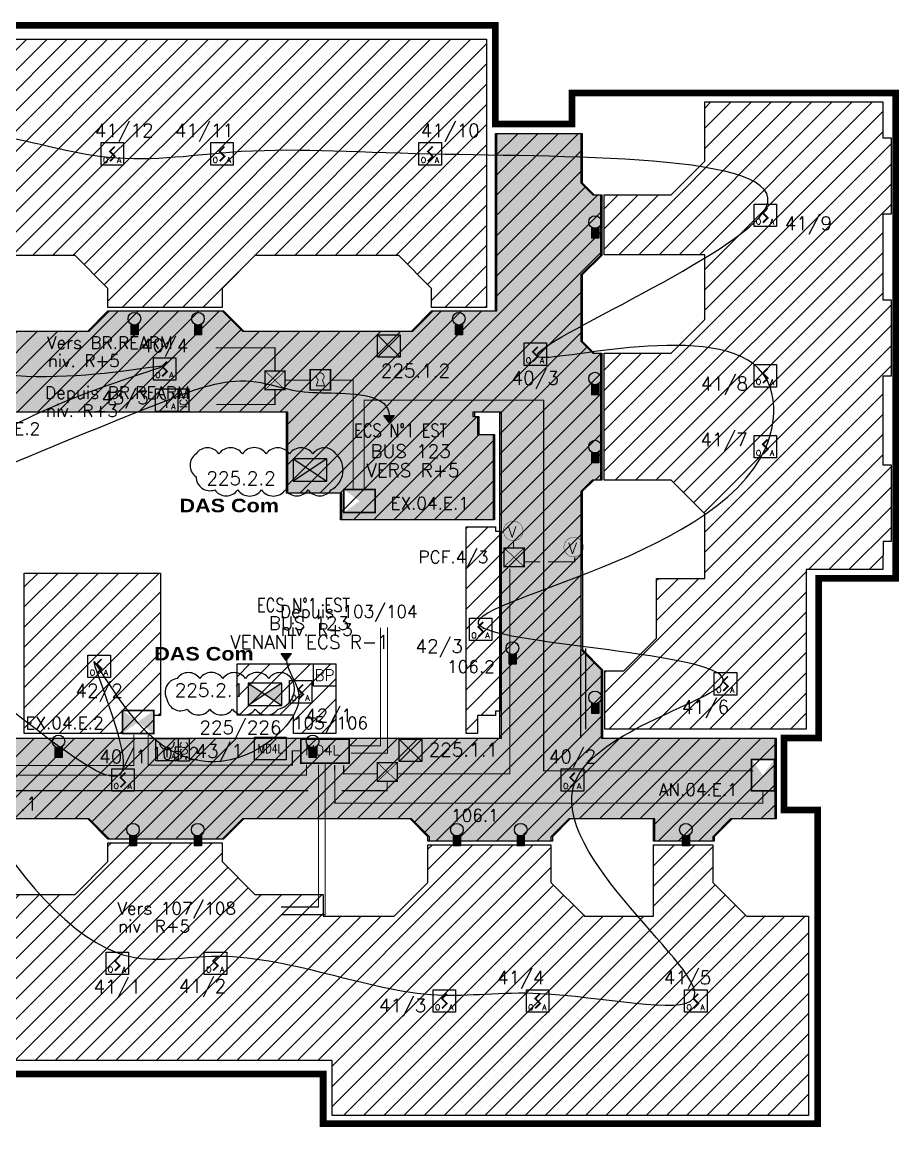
# Model space of a CAD drawing. Header units: millimetres. Extents: x 151.8 to 229.6, y -5.1 to 75.2.
# Drawn here: x 206.48 to 225.99, y 2.18 to 26.75 of the extents above; entities that cross this region are included whole.
import ezdxf
from ezdxf.enums import TextEntityAlignment as Align

# ---------------------------------------------------------------- set-up
doc = ezdxf.new("R2010")
doc.units = ezdxf.units.MM
for name, pattern in [('CACHE2', [4.7625, 3.175, -1.5875]), ('CONTINU', [0]), ('SLD', [0])]:
    doc.linetypes.add(name, pattern=pattern)
for name, color, linetype in [('ATEIS MISE EN SECURITE', 7, 'Continuous'), ('ATEIS ZONES MES', 7, 'Continuous'), ('JCC-ADRESSAGE', 6, 'Continuous'), ('JCC-ALARME GENERALE SELECTIVE', 3, 'Continuous'), ('JCC-BOUTON POUSSOIR REARMEMENT CCF', 3, 'Continuous'), ('JCC-CCF', 6, 'Continuous'), ('JCC-COMMUN', 2, 'Continuous'), ('JCC-DECLENCHEUR MANUEL AVEC ISOLATEUR', 5, 'Continuous'), ('JCC-ELEMENT DEPORTE_4 L DAS', 1, 'Continuous'), ('JCC-FILERIE SDI', 6, 'Continuous'), ('JCC-INDICATEUR ACTION', 1, 'Continuous'), ('JCC-LOCAUX', 4, 'Continuous'), ('JCC-OPTIQUE_A', 1, 'Continuous'), ('JCC-UAE-SDI', 7, 'Continuous'), ('JCC-VENTOUSE_PCF', 1, 'Continuous'), ('JCC-ZONING ZDA-ZDM', 5, 'Continuous'), ('PORTES', 8, 'Continuous')]:
    doc.layers.add(name, color=color, linetype=linetype)
doc.layers.add('JCC-MD4L', color=1, linetype='Continuous', lineweight=0)
doc.styles.add('ARIAL', font='')
doc.styles.add('HELVL', font='ROMAND.SHX')
doc.styles.add('LOCAUX', font='romans.shx', dxfattribs={"width": 0.75})
doc.styles.add('ROMANC', font='romanc')
doc.styles.get("Standard").update_dxf_attribs({"font": 'romans.shx'})
doc.styles.add('TEXTE', font='romans.shx')
doc.styles.get('ARIAL').set_extended_font_data('Arial Black')
pattern_1 = [(45, (160.01113, -1e-06), (-0.2245064, 0.2245064), [])]
pattern_2 = [(45, (160.01147, 0), (-0.2245064, 0.2245064), [])]

# ---------------------------------------------------------------- blocks, each defined once
blk = doc.blocks.new('optique_a')
at = {"layer": 'JCC-OPTIQUE_A', "color": 0}
blk.add_lwpolyline([(-2.5, 2.5), (2.5, 2.5), (2.5, -2.5), (-2.5, -2.5)], close=True, dxfattribs=at)
at = {"layer": 'JCC-OPTIQUE_A', "color": 0, "const_width": 0.385}
blk.add_lwpolyline([(0.54, 1.63), (-0.54, 0.54), (0.54, -0.54), (-0.54, -1.63)], dxfattribs=at)
at = {"layer": 'JCC-ADRESSAGE', "style": 'TEXTE'}
blk.add_attdef('ADRESSE', text='', height=3, dxfattribs=at).set_placement((0, 5), align=Align.MIDDLE)
at = {"layer": 'JCC-LOCAUX', "style": 'LOCAUX', "width": 0.85, "flags": 8}
for p in [(0, 13.75), (0, 11.25), (0, 8.75)]:
    blk.add_attdef('PIECE', text='', height=1.75, dxfattribs=at).set_placement(p, align=Align.MIDDLE)
at = {"layer": 'JCC-OPTIQUE_A', "color": 0}
for s, p in [('O', (-1.5, -2)), ('A', (1.5, -2))]:
    blk.add_text(s, height=1.25, dxfattribs=at).set_placement(p, align=Align.CENTER)
blk = doc.blocks.new('alarme générale selective')
at = {"layer": 'JCC-ALARME GENERALE SELECTIVE', "color": 0}
for p, q in [((2.5, -2.5), (-2.5, 2.5)), ((-2.5, -2.5), (2.5, 2.5))]:
    blk.add_line(p, q, dxfattribs=at)
blk.add_lwpolyline([(-2.5, 2.5), (2.5, 2.5), (2.5, -2.5), (-2.5, -2.5)], close=True, dxfattribs=at)
at = {"layer": 'JCC-ADRESSAGE', "style": 'TEXTE'}
blk.add_attdef('ADRESSE', text='', height=3, dxfattribs=at).set_placement((0, 5), align=Align.MIDDLE)
at = {"layer": 'JCC-LOCAUX', "style": 'LOCAUX', "width": 0.85, "flags": 8}
for p in [(0, 13.75), (0, 11.25), (0, 8.75)]:
    blk.add_attdef('PIECE', text='', height=1.75, dxfattribs=at).set_placement(p, align=Align.MIDDLE)
blk = doc.blocks.new('déclencheur manuel avec isolateur')
at = {"layer": 'JCC-DECLENCHEUR MANUEL AVEC ISOLATEUR', "color": 0}
for p, q in [((2.5, 2.5), (5.02, 2.5)), ((5.02, -2.5), (5.02, 2.5)), ((0, 0), (0, -1.66)), ((2.5, -2.5), (5.02, -2.5))]:
    blk.add_line(p, q, dxfattribs=at)
blk.add_lwpolyline([(-2.5, 2.5), (2.5, 2.5), (2.5, -2.5), (-2.5, -2.5)], close=True, dxfattribs=at)
blk.add_arc((0, 1.66), 1.66, 180, 0, dxfattribs=at)
at = {"layer": 'JCC-ADRESSAGE', "style": 'TEXTE'}
blk.add_attdef('ADRESSE', text='', height=3, dxfattribs=at).set_placement((0, 5), align=Align.MIDDLE)
at = {"layer": 'JCC-DECLENCHEUR MANUEL AVEC ISOLATEUR', "color": 0}
blk.add_text('ICC', height=1.668, rotation=90, dxfattribs=at).set_placement((3.76, 0), align=Align.MIDDLE_CENTER)
blk.add_text('A', height=1.25, dxfattribs=at).set_placement((1.5, -2), align=Align.CENTER)
at = {"layer": 'JCC-LOCAUX', "style": 'LOCAUX', "width": 0.85, "flags": 8}
for p in [(0, 13.75), (0, 11.25), (0, 8.75)]:
    blk.add_attdef('PIECE', text='', height=1.75, dxfattribs=at).set_placement(p, align=Align.MIDDLE)
blk = doc.blocks.new('clapet coupe feu_Réarm élect')
at = {"layer": 'JCC-CCF'}
h = blk.add_hatch(color=0, dxfattribs=at)
h.paths.add_polyline_path([(-3.76, 2.5), (-3.76, -2.5), (0, 0)])
h.paths.add_polyline_path([(3.76, 2.5), (0, 0), (3.76, -2.5)])
at = {"layer": 'JCC-CCF', "color": 0}
for p, q in [((3.76, 2.5), (-3.76, -2.5)), ((-3.76, 2.5), (3.76, -2.5))]:
    blk.add_line(p, q, dxfattribs=at)
blk.add_lwpolyline([(3.76, 2.5), (-3.76, 2.5), (-3.76, -2.5), (3.76, -2.5)], close=True, dxfattribs=at)
at = {"layer": 'JCC-ADRESSAGE', "style": 'TEXTE'}
blk.add_attdef('ADRESSE', text='', height=3, dxfattribs=at).set_placement((0, 5), align=Align.MIDDLE)
at = {"layer": 'JCC-LOCAUX', "style": 'LOCAUX', "width": 0.85, "flags": 8}
for p in [(0, 13.75), (0, 11.25), (0, 8.75)]:
    blk.add_attdef('PIECE', text='', height=1.75, dxfattribs=at).set_placement(p, align=Align.MIDDLE)
blk = doc.blocks.new('ventouse PCF')
at = {"layer": 'JCC-VENTOUSE_PCF'}
blk.add_hatch(color=0, dxfattribs=at).paths.add_polyline_path([(0, -2.5), (2.5, 2.5), (-2.5, 2.5)])
at = {"layer": 'JCC-VENTOUSE_PCF', "color": 0}
for p, q in [((0, -2.5), (-2.5, 2.5)), ((2.5, 2.5), (0, -2.5))]:
    blk.add_line(p, q, dxfattribs=at)
blk.add_lwpolyline([(-2.5, 2.5), (2.5, 2.5), (2.5, -2.5), (-2.5, -2.5)], close=True, dxfattribs=at)
at = {"layer": 'JCC-ADRESSAGE', "style": 'TEXTE'}
blk.add_attdef('ADRESSE', text='', height=3, dxfattribs=at).set_placement((0, 5), align=Align.MIDDLE)
at = {"layer": 'JCC-LOCAUX', "style": 'LOCAUX', "width": 0.85, "flags": 8}
for p in [(0, 13.75), (0, 11.25), (0, 8.75)]:
    blk.add_attdef('PIECE', text='', height=1.75, dxfattribs=at).set_placement(p, align=Align.MIDDLE)
blk = doc.blocks.new('indicateur action')
at = {"layer": 'JCC-INDICATEUR ACTION'}
blk.add_hatch(color=0, dxfattribs=at).paths.add_polyline_path([(0.8, -0.05, -0.315344), (-0.8, -0.05), (-0.8, -2.5), (0.8, -2.5)])
at = {"layer": 'JCC-INDICATEUR ACTION', "color": 0}
for p, q in [((-0.8, -0.05), (-0.8, -2.5)), ((0.8, -0.05), (0.8, -2.5)), ((0.8, -2.5), (-0.8, -2.5))]:
    blk.add_line(p, q, dxfattribs=at)
blk.add_circle((0, 1.1), 1.4, dxfattribs=at)
at = {"layer": 'JCC-ADRESSAGE', "style": 'TEXTE'}
blk.add_attdef('ADRESSE', text='', height=3, dxfattribs=at).set_placement((0, 5), align=Align.MIDDLE)
at = {"layer": 'JCC-LOCAUX', "lineweight": 0, "style": 'LOCAUX', "width": 0.75, "flags": 8}
for p in [(0, 13.75), (0, 11.25), (0, 8.75)]:
    blk.add_attdef('PIECE', text='', height=1.75, dxfattribs=at).set_placement(p, align=Align.MIDDLE)
blk = doc.blocks.new('MD4L')
at = {"layer": 'JCC-ELEMENT DEPORTE_4 L DAS', "color": 0}
blk.add_lwpolyline([(-3.5, 2.5), (3.5, 2.5), (3.5, -2.5), (-3.5, -2.5)], close=True, dxfattribs=at)
at = {"layer": 'JCC-ADRESSAGE', "style": 'TEXTE'}
blk.add_attdef('ADRESSE', text='', height=3, dxfattribs=at).set_placement((0, 5), align=Align.MIDDLE)
at = {"layer": 'JCC-ELEMENT DEPORTE_4 L DAS', "color": 0, "width": 0.8}
blk.add_text('MD4L', height=2, dxfattribs=at).set_placement((0, 0), align=Align.MIDDLE_CENTER)
blk = doc.blocks.new('commun')
at = {"layer": 'JCC-COMMUN', "color": 0}
blk.add_lwpolyline([(-2.5, 2.5), (2.5, 2.5), (2.5, -2.5), (-2.5, -2.5)], close=True, dxfattribs=at)
at = {"layer": 'JCC-ADRESSAGE', "style": 'TEXTE'}
blk.add_attdef('ADRESSE', text='', height=3, dxfattribs=at).set_placement((0, 5), align=Align.MIDDLE)
at = {"layer": 'JCC-COMMUN', "color": 0, "style": 'TEXTE'}
blk.add_attdef('GENRE', text='', height=2.5, dxfattribs=at).set_placement((0, 0), align=Align.MIDDLE)
at = {"layer": 'JCC-LOCAUX', "style": 'LOCAUX', "width": 0.85, "flags": 8}
for p in [(0, 13.75), (0, 11.25), (0, 8.75)]:
    blk.add_attdef('PIECE', text='', height=1.75, dxfattribs=at).set_placement(p, align=Align.MIDDLE)
blk = doc.blocks.new("VOLETS D'AMENEE D'AIR DESENFUMAGE")
at = {"color": 3, "linetype": 'SLD', "const_width": 0.373}
blk.add_lwpolyline([(0, 5.12), (0, 0), (6.97, 0), (6.97, 5.12)], close=True, dxfattribs=at)
at = {"color": 3, "linetype": 'SLD'}
blk.add_solid([(0, 5.12), (0, 0), (6.97, 0), (6.97, 5.12)], dxfattribs=at)
blk = doc.blocks.new("VOLETS D'EXTRACTION DE DESENFUMAGE")
at = {"color": 1, "linetype": 'SLD', "const_width": 0.373}
blk.add_lwpolyline([(0, 5.12), (0, 0), (6.97, 0), (6.97, 5.12)], close=True, dxfattribs=at)
at = {"color": 1, "linetype": 'SLD'}
blk.add_solid([(0, 5.12), (0, 0), (6.97, 0), (6.97, 5.12)], dxfattribs=at)
blk = doc.blocks.new('BOITE DE RACCORDEMENT PCF')
at = {"color": 3, "linetype": 'Continuous', "const_width": 0.02}
blk.add_lwpolyline([(0, 0.275), (0, 0), (0.292, 0), (0.292, 0.275)], close=True, dxfattribs=at)
at = {"color": 3, "linetype": 'Continuous', "const_width": 0.01}
for points in [[(0.292, 0), (0, 0.275)], [(0.292, 0.275), (0, 0)]]:
    blk.add_lwpolyline(points, dxfattribs=at)
blk = doc.blocks.new('VENTOUSE ELECTROMANETIQUE A RUPTURE')
at = {"color": 4, "linetype": 'Continuous', "const_width": 0.00535}
blk.add_lwpolyline([(-0.142, 0, 1), (0.142, 0, 1)], format="xyb", close=True, dxfattribs=at)
at = {"color": 1, "linetype": 'SLD', "style": 'ROMANC'}
blk.add_text('V', height=0.16, dxfattribs=at).set_placement((-0.077, -0.096))
blk = doc.blocks.new('A$C20DD5AA8')
at = {"color": 4, "linetype": 'Continuous', "const_width": 0.364}
blk.add_lwpolyline([(0.18, 5.52), (0.18, 0.18), (10.88, 0.18), (10.88, 5.52)], close=True, dxfattribs=at)
at = {"linetype": 'Continuous', "style": 'ROMANC'}
blk.add_text('MD4L', height=2.183, dxfattribs=at).set_placement((1.13, 2))
blk = doc.blocks.new('BOITIER RÉARMEMENT MOTEUR DE DESENFUMAGE')
at = {"linetype": 'Continuous', "const_width": 0.31}
blk.add_lwpolyline([(0, 4.52), (0, 0), (4.52, 0), (4.52, 4.52)], close=True, dxfattribs=at)
at = {"color": 1, "linetype": 'Continuous', "const_width": 0.2}
blk.add_lwpolyline([(2.71, 2.26, 3.408312), (1.81, 2.26), (1.38, 0.92), (3.2, 0.92), (2.71, 2.26)], format="xyb", dxfattribs=at)

msp = doc.modelspace()

# ---------------------------------------------------------------- hatches: boundary and pattern name
at = {"layer": 'ATEIS ZONES MES'}
h = msp.add_hatch(dxfattribs=at)
h.set_pattern_fill('DOTS', color=3, scale=0.1, style=0)
h.set_pattern_definition([(0, (106.55161, 0), (0.079375, 0.15875), [0, -0.15875])])
edge = h.paths.add_edge_path()
edge.add_line((204.487, 10.785), (204.487, 10.825))
edge.add_line((204.487, 10.825), (217.143, 10.825))
edge.add_line((217.143, 10.825), (217.143, 18.075))
edge.add_line((217.143, 18.075), (216.543, 18.075))
edge.add_line((216.543, 18.075), (216.543, 17.975))
edge.add_line((216.543, 17.975), (216.643, 17.975))
edge.add_line((216.643, 17.975), (216.643, 17.575))
edge.add_line((216.643, 17.575), (216.993, 17.575))
edge.add_line((216.993, 17.575), (216.993, 15.675))
edge.add_line((216.993, 15.675), (213.594, 15.675))
edge.add_line((213.594, 15.675), (213.594, 16.275))
edge.add_line((213.594, 16.275), (212.394, 16.275))
edge.add_line((212.394, 16.275), (212.394, 18.075))
edge.add_line((212.394, 18.075), (210.237, 18.075))
edge.add_line((210.237, 18.075), (207.892, 18.075))
edge.add_line((207.892, 18.075), (203.643, 18.075))
edge.add_line((203.643, 18.075), (202.193, 18.075))
edge.add_line((202.193, 18.075), (202.193, 20.325))
edge.add_line((202.193, 20.325), (203.763, 20.325))
edge.add_line((203.763, 20.325), (204.213, 19.875))
edge.add_line((204.213, 19.875), (207.974, 19.875))
edge.add_line((207.974, 19.875), (208.424, 20.325))
edge.add_line((208.424, 20.325), (210.964, 20.325))
edge.add_line((210.964, 20.325), (211.414, 19.875))
edge.add_line((211.414, 19.875), (215.174, 19.875))
edge.add_line((215.174, 19.875), (215.624, 20.325))
edge.add_line((215.624, 20.325), (217.043, 20.325))
edge.add_line((217.043, 20.325), (217.043, 24.275))
edge.add_line((217.043, 24.275), (218.943, 24.275))
edge.add_line((218.943, 24.275), (218.943, 23.174))
edge.add_line((218.943, 23.174), (219.209, 22.908))
edge.add_line((219.209, 22.908), (219.38, 22.908))
edge.add_line((219.38, 22.908), (219.38, 21.575))
edge.add_line((219.38, 21.575), (219.393, 21.575))
edge.add_line((219.393, 21.575), (218.943, 21.125))
edge.add_line((218.943, 21.125), (218.943, 19.653))
edge.add_line((218.943, 19.653), (219.209, 19.388))
edge.add_line((219.209, 19.388), (219.38, 19.388))
edge.add_line((219.38, 19.388), (219.38, 16.561))
edge.add_line((219.38, 16.561), (219.196, 16.561))
edge.add_line((219.196, 16.561), (218.943, 16.309))
edge.add_line((218.943, 16.309), (218.944, 12.793))
edge.add_line((218.944, 12.793), (219.394, 12.343))
edge.add_line((219.394, 12.343), (219.394, 10.825))
edge.add_line((219.394, 10.825), (223.259, 10.825))
edge.add_line((223.259, 10.825), (223.259, 9.025))
edge.add_line((223.259, 9.025), (222.273, 9.025))
edge.add_line((222.273, 9.025), (221.878, 8.629))
edge.add_line((221.878, 8.629), (221.878, 8.531))
edge.add_line((221.878, 8.531), (220.56, 8.531))
edge.add_line((220.56, 8.531), (220.56, 9.025))
edge.add_line((220.56, 9.025), (218.673, 9.025))
edge.add_line((218.673, 9.025), (218.278, 8.629))
edge.add_line((218.278, 8.629), (218.278, 8.54))
edge.add_line((218.278, 8.54), (218.278, 8.531))
edge.add_line((218.278, 8.531), (215.542, 8.531))
edge.add_line((215.542, 8.531), (215.542, 8.629))
edge.add_line((215.542, 8.629), (215.146, 9.025))
edge.add_line((215.146, 9.025), (211.413, 9.025))
edge.add_line((211.413, 9.025), (210.963, 8.575))
edge.add_line((210.963, 8.575), (208.424, 8.575))
edge.add_line((208.424, 8.575), (207.975, 9.025))
edge.add_line((207.975, 9.025), (204.487, 9.025))
edge.add_line((204.487, 9.025), (204.487, 10.785))
at = {"layer": 'JCC-FILERIE SDI'}
for points in [[(214.645, 17.843), (214.763, 17.999), (214.527, 17.999)], [(212.359, 12.549), (212.477, 12.706), (212.241, 12.706)]]:
    msp.add_hatch(color=6, dxfattribs=at).paths.add_polyline_path(points)
at = {"layer": 'JCC-ZONING ZDA-ZDM'}
h = msp.add_hatch(dxfattribs=at)
h.set_pattern_fill('ANSI31', color=106, scale=0.1, style=0)
h.set_pattern_definition(pattern_1)
h.paths.add_polyline_path([(202.511, 20.405), (202.511, 26.37), (216.811, 26.37), (216.811, 20.405), (215.591, 20.405), (215.591, 20.825), (214.861, 21.555), (211.661, 21.555), (210.931, 20.825), (210.931, 20.405), (209.711, 20.405), (208.391, 20.405), (208.391, 20.825), (207.661, 21.555), (204.461, 21.555), (203.731, 20.825), (203.731, 20.405)])
h = msp.add_hatch(dxfattribs=at)
h.set_pattern_fill('ANSI31', color=106, scale=0.1, style=0)
h.set_pattern_definition(pattern_1)
edge = h.paths.add_edge_path()
edge.add_line((221.666, 24.975), (225.631, 24.975))
edge.add_line((225.631, 24.975), (225.631, 24.175))
edge.add_line((225.631, 24.175), (225.811, 24.175))
edge.add_line((225.811, 24.175), (225.811, 22.475))
edge.add_line((225.811, 22.475), (225.631, 22.475))
edge.add_line((225.631, 22.475), (225.631, 20.574))
edge.add_line((225.631, 20.574), (225.811, 20.574))
edge.add_line((225.811, 20.574), (225.811, 18.875))
edge.add_line((225.811, 18.875), (225.631, 18.875))
edge.add_line((225.631, 18.875), (225.631, 16.9))
edge.add_line((225.631, 16.9), (225.811, 16.9))
edge.add_line((225.811, 16.9), (225.811, 15.2))
edge.add_line((225.811, 15.2), (225.634, 15.197))
edge.add_line((225.634, 15.197), (225.631, 14.575))
edge.add_line((225.631, 14.575), (223.923, 14.575))
edge.add_line((223.923, 14.575), (223.923, 11.025))
edge.add_line((223.923, 11.025), (219.441, 11.025))
edge.add_line((219.441, 11.025), (219.441, 12.319))
edge.add_line((219.441, 12.319), (219.867, 12.319))
edge.add_line((219.867, 12.319), (220.597, 13.049))
edge.add_line((220.597, 13.049), (220.597, 14.37))
edge.add_line((220.597, 14.37), (220.597, 14.375))
edge.add_line((220.597, 14.375), (221.666, 14.375))
edge.add_line((221.666, 14.375), (221.666, 15.813))
edge.add_line((221.666, 15.813), (220.918, 16.561))
edge.add_line((220.918, 16.561), (219.427, 16.561))
edge.add_line((219.427, 16.561), (219.427, 19.388))
edge.add_line((219.427, 19.388), (220.918, 19.388))
edge.add_line((220.918, 19.388), (221.666, 20.137))
edge.add_line((221.666, 20.137), (221.666, 21.475))
edge.add_line((221.666, 21.475), (221.666, 21.575))
edge.add_line((221.666, 21.575), (219.427, 21.575))
edge.add_line((219.427, 21.575), (219.427, 22.908))
edge.add_line((219.427, 22.908), (220.918, 22.908))
edge.add_line((220.918, 22.908), (221.666, 23.657))
edge.add_line((221.666, 23.657), (221.666, 24.975))
h = msp.add_hatch(dxfattribs=at)
h.set_pattern_fill('ANSI31', color=42, scale=0.1, style=0)
h.set_pattern_definition(pattern_1)
edge = h.paths.add_edge_path()
edge.add_line((204.455, 10.785), (204.455, 10.825))
edge.add_line((204.455, 10.825), (217.111, 10.825))
edge.add_line((217.111, 10.825), (217.111, 18.075))
edge.add_line((217.111, 18.075), (216.511, 18.075))
edge.add_line((216.511, 18.075), (216.511, 17.975))
edge.add_line((216.511, 17.975), (216.611, 17.975))
edge.add_line((216.611, 17.975), (216.611, 17.575))
edge.add_line((216.611, 17.575), (216.961, 17.575))
edge.add_line((216.961, 17.575), (216.961, 15.675))
edge.add_line((216.961, 15.675), (213.561, 15.675))
edge.add_line((213.561, 15.675), (213.561, 16.275))
edge.add_line((213.561, 16.275), (212.361, 16.275))
edge.add_line((212.361, 16.275), (212.361, 18.075))
edge.add_line((212.361, 18.075), (210.204, 18.075))
edge.add_line((210.204, 18.075), (207.859, 18.075))
edge.add_line((207.859, 18.075), (203.611, 18.075))
edge.add_line((203.611, 18.075), (202.161, 18.075))
edge.add_line((202.161, 18.075), (202.161, 20.325))
edge.add_line((202.161, 20.325), (203.731, 20.325))
edge.add_line((203.731, 20.325), (204.181, 19.875))
edge.add_line((204.181, 19.875), (207.941, 19.875))
edge.add_line((207.941, 19.875), (208.391, 20.325))
edge.add_line((208.391, 20.325), (210.931, 20.325))
edge.add_line((210.931, 20.325), (211.381, 19.875))
edge.add_line((211.381, 19.875), (215.141, 19.875))
edge.add_line((215.141, 19.875), (215.591, 20.325))
edge.add_line((215.591, 20.325), (217.011, 20.325))
edge.add_line((217.011, 20.325), (217.011, 24.275))
edge.add_line((217.011, 24.275), (218.911, 24.275))
edge.add_line((218.911, 24.275), (218.911, 23.174))
edge.add_line((218.911, 23.174), (219.177, 22.908))
edge.add_line((219.177, 22.908), (219.348, 22.908))
edge.add_line((219.348, 22.908), (219.348, 21.575))
edge.add_line((219.348, 21.575), (219.361, 21.575))
edge.add_line((219.361, 21.575), (218.911, 21.125))
edge.add_line((218.911, 21.125), (218.911, 19.653))
edge.add_line((218.911, 19.653), (219.177, 19.388))
edge.add_line((219.177, 19.388), (219.347, 19.388))
edge.add_line((219.347, 19.388), (219.348, 16.561))
edge.add_line((219.348, 16.561), (219.163, 16.561))
edge.add_line((219.163, 16.561), (218.911, 16.309))
edge.add_line((218.911, 16.309), (218.911, 12.793))
edge.add_line((218.911, 12.793), (219.361, 12.343))
edge.add_line((219.361, 12.343), (219.361, 10.825))
edge.add_line((219.361, 10.825), (223.227, 10.825))
edge.add_line((223.227, 10.825), (223.227, 9.025))
edge.add_line((223.227, 9.025), (222.241, 9.025))
edge.add_line((222.241, 9.025), (221.846, 8.629))
edge.add_line((221.846, 8.629), (221.846, 8.531))
edge.add_line((221.846, 8.531), (220.527, 8.531))
edge.add_line((220.527, 8.531), (220.527, 9.025))
edge.add_line((220.527, 9.025), (218.641, 9.025))
edge.add_line((218.641, 9.025), (218.246, 8.629))
edge.add_line((218.246, 8.629), (218.246, 8.54))
edge.add_line((218.246, 8.54), (218.245, 8.531))
edge.add_line((218.245, 8.531), (215.51, 8.531))
edge.add_line((215.51, 8.531), (215.509, 8.629))
edge.add_line((215.509, 8.629), (215.114, 9.025))
edge.add_line((215.114, 9.025), (211.381, 9.025))
edge.add_line((211.381, 9.025), (210.931, 8.575))
edge.add_line((210.931, 8.575), (208.391, 8.575))
edge.add_line((208.391, 8.575), (207.942, 9.025))
edge.add_line((207.942, 9.025), (204.455, 9.025))
edge.add_line((204.455, 9.025), (204.455, 10.785))
h = msp.add_hatch(dxfattribs=at)
h.set_pattern_fill('ANSI31', color=4, scale=0.1, style=0)
h.set_pattern_definition(pattern_2)
h.paths.add_polyline_path([(216.361, 15.525), (217.014, 15.525), (217.014, 15.427), (217.111, 15.427), (217.111, 11.423), (217.014, 11.423), (217.014, 11.325), (216.611, 11.325), (216.611, 10.925), (216.361, 10.925)])
h = msp.add_hatch(dxfattribs=at)
h.set_pattern_fill('ANSI31', color=4, scale=0.1, style=0)
h.set_pattern_definition(pattern_2)
h.paths.add_polyline_path([(206.531, 14.495), (209.559, 14.495), (209.559, 11.325), (209.411, 11.325), (209.411, 10.925), (206.531, 10.925)])
h = msp.add_hatch(dxfattribs=at)
h.set_pattern_fill('ANSI31', color=4, scale=0.1, style=0)
h.set_pattern_definition(pattern_2)
h.paths.add_polyline_path([(212.522, 10.925), (212.522, 11.335), (211.262, 11.335), (211.262, 12.475), (213.461, 12.475), (213.461, 10.925)])
h = msp.add_hatch(dxfattribs=at)
h.set_pattern_fill('ANSI31', color=106, scale=0.1, style=0)
h.set_pattern_definition(pattern_1)
h.paths.add_polyline_path([(223.978, 6.865), (223.978, 2.43), (213.397, 2.43), (213.378, 2.43), (213.378, 3.655), (202.511, 3.655), (202.511, 8.495), (203.731, 8.495), (203.731, 8.037), (203.813, 7.955), (204.461, 7.345), (207.661, 7.345), (208.391, 8.075), (208.391, 8.495), (210.931, 8.495), (210.931, 8.075), (211.661, 7.345), (213.178, 7.345), (213.178, 6.865), (213.378, 6.865), (214.76, 6.865), (215.509, 7.613), (215.509, 8.451), (218.245, 8.451), (218.246, 7.613), (218.974, 6.885), (218.995, 6.865), (220.428, 6.865), (220.528, 6.865), (220.527, 8.451), (221.846, 8.451), (221.846, 7.613), (222.594, 6.865)])

# ---------------------------------------------------------------- linework, layer by layer
at = {"layer": 'ATEIS MISE EN SECURITE', "color": 6, "linetype": 'CONTINU', "const_width": 0.025}
for points in [[(212.107, 18.991), (212.107, 19.506), (210.791, 19.506)], [(212.89, 18.787), (212.343, 18.787)], [(213.848, 16.372), (213.848, 18.787), (213.342, 18.787)], [(212.107, 18.571), (212.107, 18.243), (210.8, 18.243)], [(217.411, 15.196), (217.411, 15.063)], [(217.666, 14.745), (218.006, 14.745)], [(218.177, 14.745), (218.772, 14.745), (218.772, 14.846)], [(214.829, 10.028), (217.33, 10.028), (217.33, 14.594)], [(213.635, 10.218), (213.635, 10.028), (214.383, 10.028)], [(213.591, 9.653), (214.602, 9.653), (214.602, 9.859)], [(200.134, 5.447), (201.63, 5.447), (201.63, 9.653), (212.852, 9.653)]]:
    msp.add_lwpolyline(points, dxfattribs=at)
at = {"layer": 'ATEIS MISE EN SECURITE', "color": 3, "linetype": 'CONTINU', "const_width": 0.025}
for points in [[(222.749, 10.097), (218.083, 10.097), (218.083, 17.148), (218.083, 18.339), (214.092, 18.339), (214.092, 16.351)], [(212.664, 10.542), (212.492, 10.542), (212.492, 10.223), (209.284, 10.223), (209.284, 10.903)], [(212.809, 10.23), (212.809, 9.999), (201.155, 9.999), (201.155, 8.768), (200.012, 8.768)], [(213.435, 10.227), (213.441, 9.374), (222.957, 9.378), (222.957, 9.653)]]:
    msp.add_lwpolyline(points, dxfattribs=at)
at = {"layer": 'ATEIS MISE EN SECURITE', "color": 4, "linetype": 'CACHE2', "ltscale": 0.1, "const_width": 0.025}
for points in [[(213.788, 10.65), (214.456, 10.65), (214.456, 13.281)], [(213.076, 10.234), (213.076, 7.066), (212.239, 7.066)]]:
    msp.add_lwpolyline(points, dxfattribs=at)
at = {"layer": 'ATEIS MISE EN SECURITE', "color": 1, "linetype": 'CACHE2', "ltscale": 0.1, "const_width": 0.025}
for points in [[(213.796, 10.489), (214.61, 10.489), (214.61, 13.289)], [(213.225, 10.244), (213.225, 6.897), (212.263, 6.897)]]:
    msp.add_lwpolyline(points, dxfattribs=at)
at = {"layer": 'ATEIS MISE EN SECURITE', "color": 3, "const_width": 0.025}
msp.add_lwpolyline([(201.507, 10.213), (208.966, 10.213), (208.966, 10.898)], dxfattribs=at)
at = {"layer": 'ATEIS ZONES MES', "color": 3}
for points in [[(204.213, 19.875), (207.974, 19.875), (208.424, 20.325), (210.964, 20.325), (211.414, 19.875), (215.174, 19.875), (215.624, 20.325), (217.043, 20.325), (217.043, 24.275), (218.943, 24.275), (218.943, 23.174), (219.209, 22.908), (219.38, 22.908), (219.38, 21.575), (219.393, 21.575), (218.943, 21.125), (218.943, 19.653), (219.209, 19.388), (219.38, 19.388), (219.38, 16.561), (219.196, 16.561), (218.943, 16.309), (218.944, 12.793), (219.394, 12.343), (219.394, 10.825), (223.259, 10.825), (223.259, 9.025), (222.273, 9.025), (221.878, 8.629), (221.878, 8.531), (220.56, 8.531), (220.56, 9.025), (218.673, 9.025), (218.278, 8.629), (218.278, 8.54), (218.278, 8.531), (215.542, 8.531), (215.542, 8.629), (215.146, 9.025), (211.413, 9.025), (210.963, 8.575), (208.424, 8.575), (207.975, 9.025), (204.487, 9.025)], [(204.487, 10.825), (217.143, 10.825), (217.143, 18.075), (216.543, 18.075), (216.543, 17.975), (216.643, 17.975), (216.643, 17.575), (216.993, 17.575), (216.993, 15.675), (213.594, 15.675), (213.594, 16.275), (212.394, 16.275), (212.394, 18.075), (210.237, 18.075), (207.892, 18.075), (203.643, 18.075)]]:
    msp.add_lwpolyline(points, dxfattribs=at)
at = {"layer": 'JCC-CCF'}
for points in [[(213.461, 17.146, 0.520567), (212.951, 17.146, 0.520567), (212.431, 17.146, 0.520567), (211.911, 17.146, 0.520567), (211.381, 17.146, 0.520567), (210.861, 17.146, 0.520567), (210.351, 17.146, 0.520567), (210.351, 16.636, 0.520567), (210.767, 16.345, 0.520567), (211.277, 16.345, 0.520567), (211.807, 16.345, 0.520567), (212.338, 16.345, 0.520567), (212.847, 16.345, 0.520567), (213.357, 16.345, 0.520567)], [(212.473, 12.149, 0.520567), (211.968, 12.149, 0.520567), (211.453, 12.149, 0.520567), (210.948, 12.149, 0.520567), (210.433, 12.149, 0.520567), (209.928, 12.149, 0.520567), (209.701, 11.696, 0.520567), (210.154, 11.469, 0.520567), (210.659, 11.469, 0.520567), (211.164, 11.469, 0.520567), (211.669, 11.469, 0.520567), (212.174, 11.469, 0.520567)]]:
    msp.add_lwpolyline(points, format="xyb", close=True, dxfattribs=at)
at = {"layer": 'JCC-FILERIE SDI', "color": 6}
for p, q in [((214.527, 17.999), (214.763, 17.999)), ((214.645, 17.843), (214.527, 17.999)), ((214.527, 17.999), (214.763, 17.999)), ((214.645, 17.843), (214.527, 17.999)), ((214.645, 17.843), (214.763, 17.999)), ((214.645, 17.843), (214.763, 17.999)), ((212.241, 12.706), (212.477, 12.706)), ((212.359, 12.549), (212.241, 12.706)), ((212.241, 12.706), (212.477, 12.706)), ((212.359, 12.549), (212.241, 12.706)), ((212.359, 12.549), (212.477, 12.706)), ((212.359, 12.549), (212.477, 12.706))]:
    msp.add_line(p, q, dxfattribs=at)
at = {"layer": 'JCC-FILERIE SDI', "color": 6, "start_tangent": (0.097794, -0.995207), "end_tangent": (0, -1)}
msp.add_spline([(212.362, 12.553), (212.624, 11.868), (211.911, 10.699), (209.311, 10.901), (208.078, 12.519), (208.729, 10.177), (205.002, 12.229), (208.587, 6.051), (210.695, 5.973), (215.721, 5.11), (218.005, 5.146), (221.416, 5.029), (218.779, 9.839), (222.074, 12.087), (216.755, 13.264), (223.027, 17.29), (222.959, 18.937), (217.951, 19.308), (222.959, 22.504), (215.579, 23.814), (211.1, 23.85), (208.201, 23.761), (203.812, 23.708), (203.366, 21.195), (204.196, 20.673), (204.592, 19.677), (209.598, 19.089), (207.423, 18.301), (203.865, 16.186), (209.802, 18.376), (211.683, 18.748), (212.575, 18.551), (213.36, 18.502), (214.645, 17.999)], degree=3, dxfattribs=at)
at = {"layer": 'JCC-ZONING ZDA-ZDM', "color": 201, "const_width": 0.15}
msp.add_lwpolyline([(202.261, 3.35), (213.178, 3.35), (213.178, 2.25), (224.178, 2.25), (224.178, 9.225), (223.427, 9.225), (223.427, 10.825), (224.203, 10.825), (224.203, 14.375), (225.911, 14.375), (225.911, 25.175), (218.711, 25.175), (218.711, 24.483), (217.011, 24.483), (217.011, 26.675), (202.311, 26.675)], dxfattribs=at)
at = {"layer": 'JCC-ZONING ZDA-ZDM', "color": 106}
for points in [[(202.511, 20.405), (202.511, 26.37), (216.811, 26.37), (216.811, 20.405), (215.591, 20.405), (215.591, 20.405), (215.591, 20.825), (214.861, 21.555), (211.661, 21.555), (210.931, 20.825), (210.931, 20.405), (209.711, 20.405), (208.391, 20.405), (208.391, 20.825), (207.661, 21.555), (204.461, 21.555), (203.731, 20.825), (203.731, 20.405), (202.511, 20.405)], [(221.666, 24.975), (225.631, 24.975), (225.631, 24.175), (225.811, 24.175), (225.811, 22.475), (225.631, 22.475), (225.631, 20.574), (225.811, 20.574), (225.811, 18.875), (225.631, 18.875), (225.631, 16.9), (225.811, 16.9), (225.811, 15.2), (225.634, 15.197), (225.631, 14.575), (223.923, 14.575), (223.923, 11.025), (219.441, 11.025), (219.441, 12.319), (219.867, 12.319), (220.597, 13.049), (220.597, 14.37), (220.597, 14.375), (221.666, 14.375), (221.666, 15.813), (220.918, 16.561), (219.427, 16.561), (219.427, 19.388), (220.918, 19.388), (221.666, 20.137), (221.666, 21.475), (221.666, 21.575), (219.427, 21.575), (219.427, 22.908), (220.918, 22.908), (221.666, 23.657), (221.666, 24.975)], [(204.461, 7.345), (207.661, 7.345), (208.391, 8.075), (208.391, 8.495), (210.931, 8.495), (210.931, 8.075), (211.661, 7.345), (213.178, 7.345), (213.178, 6.865), (213.378, 6.865), (214.76, 6.865), (215.509, 7.613), (215.509, 8.451), (218.245, 8.451), (218.246, 7.613), (218.974, 6.885), (218.995, 6.865), (220.428, 6.865), (220.528, 6.865), (220.527, 8.451), (221.846, 8.451), (221.846, 7.613), (222.594, 6.865), (223.978, 6.865)], [(223.978, 6.865), (223.978, 2.43), (213.397, 2.43), (213.378, 2.43), (213.378, 3.655), (202.511, 3.655)]]:
    msp.add_lwpolyline(points, dxfattribs=at)
at = {"layer": 'JCC-ZONING ZDA-ZDM', "color": 42}
for points in [[(204.181, 19.875), (207.941, 19.875), (208.391, 20.325), (210.931, 20.325), (211.381, 19.875), (215.141, 19.875), (215.591, 20.325), (217.011, 20.325), (217.011, 24.275), (218.911, 24.275), (218.911, 23.174), (219.177, 22.908), (219.348, 22.908), (219.348, 21.575), (219.361, 21.575), (218.911, 21.125), (218.911, 19.653), (219.177, 19.388), (219.347, 19.388), (219.348, 16.561), (219.163, 16.561), (218.911, 16.309), (218.911, 12.793), (219.361, 12.343), (219.361, 10.825), (223.227, 10.825), (223.227, 9.025), (222.241, 9.025), (221.846, 8.629), (221.846, 8.531), (220.527, 8.531), (220.527, 9.025), (218.641, 9.025), (218.246, 8.629), (218.246, 8.54), (218.245, 8.531), (215.51, 8.531), (215.509, 8.629), (215.114, 9.025), (211.381, 9.025), (210.931, 8.575), (208.391, 8.575), (207.942, 9.025), (204.455, 9.025)], [(204.455, 10.825), (217.111, 10.825), (217.111, 18.075), (216.511, 18.075), (216.511, 17.975), (216.611, 17.975), (216.611, 17.575), (216.961, 17.575), (216.961, 15.675), (213.561, 15.675), (213.561, 16.275), (212.361, 16.275), (212.361, 18.075), (210.204, 18.075), (207.859, 18.075), (203.611, 18.075)]]:
    msp.add_lwpolyline(points, dxfattribs=at)
at = {"layer": 'JCC-ZONING ZDA-ZDM', "color": 4}
for points in [[(216.361, 15.525), (217.014, 15.525), (217.014, 15.427), (217.111, 15.427), (217.111, 11.423), (217.014, 11.423), (217.014, 11.325), (216.611, 11.325), (216.611, 10.925), (216.361, 10.925), (216.361, 15.525)], [(206.531, 14.495), (209.559, 14.495), (209.559, 11.325), (209.411, 11.325), (209.411, 10.925), (206.531, 10.925), (206.531, 14.495)], [(212.522, 10.925), (212.522, 11.335), (211.262, 11.335), (211.262, 12.475), (213.461, 12.475), (213.461, 10.925), (212.522, 10.925)]]:
    msp.add_lwpolyline(points, dxfattribs=at)
at = {"layer": 'PORTES', "linetype": 'Continuous'}
for p, q in [((219.011, 12.816), (219.011, 11.025)), ((218.909, 10.825), (218.911, 12.775))]:
    msp.add_line(p, q, dxfattribs=at)

# ---------------------------------------------------------------- block references
at = {"layer": 'ATEIS MISE EN SECURITE', "linetype": 'Continuous'}
for name, p, xscale, yscale, zscale in [('BOITE DE RACCORDEMENT PCF', (211.884, 18.571), 1.5274875, 1.5274875, 1.5274875), ('BOITIER RÉARMEMENT MOTEUR DE DESENFUMAGE', (212.89, 18.566), 0.1, 0.1, 0.1), ("VOLETS D'EXTRACTION DE DESENFUMAGE", (213.641, 15.839), 0.1, 0.1, 0.1), ('VENTOUSE ELECTROMANETIQUE A RUPTURE', (217.407, 15.431), 1.5274875, 1.5274875, 1.5274875), ('VENTOUSE ELECTROMANETIQUE A RUPTURE', (218.751, 15.071), 1.5274875, 1.5274875, 1.5274875), ('BOITE DE RACCORDEMENT PCF', (217.204, 14.634), 1.5274875, 1.5274875, 1.5274875), ("VOLETS D'EXTRACTION DE DESENFUMAGE", (208.714, 10.926), 0.1, 0.1, 0.1), ('BOITE DE RACCORDEMENT PCF', (214.383, 9.859), 1.5274875, 1.5274875, 1.5274875)]:
    msp.add_blockref(name, p, dxfattribs=dict(at, xscale=xscale, yscale=yscale, zscale=zscale))
at = {"layer": 'ATEIS MISE EN SECURITE', "color": 0, "xscale": 0.1, "yscale": 0.1, "zscale": 0.1}
msp.add_blockref('A$C20DD5AA8', (212.667, 10.246), dxfattribs=at)
at = {"layer": 'ATEIS MISE EN SECURITE', "linetype": 'Continuous', "xscale": 0.1, "yscale": 0.1, "zscale": 0.1, "rotation": 270}
msp.add_blockref("VOLETS D'AMENEE D'AIR DESENFUMAGE", (222.705, 10.351), dxfattribs=at)
at = {"layer": 'JCC-ALARME GENERALE SELECTIVE', "lineweight": 0}
ref = msp.add_blockref('alarme générale selective', (214.638, 19.545), dxfattribs=dict(at, xscale=0.1000000000000014, yscale=0.1000000000000014))
ref.add_attrib('ADRESSE', '225.1.2', dxfattribs={"layer": 'JCC-ADRESSAGE', "height": 0.3, "style": 'TEXTE'}).set_placement((215.232, 18.995), align=Align.MIDDLE)
ref = msp.add_blockref('alarme générale selective', (215.122, 10.553), dxfattribs=dict(at, xscale=0.1000000000000014, yscale=0.1000000000000014))
ref.add_attrib('ADRESSE', '225.1.1', dxfattribs={"layer": 'JCC-ADRESSAGE', "height": 0.3, "style": 'TEXTE'}).set_placement((216.297, 10.567), align=Align.MIDDLE)
at = {"layer": 'JCC-BOUTON POUSSOIR REARMEMENT CCF', "xscale": 0.1000000000000014, "yscale": 0.1000000000000014}
msp.add_blockref('commun', (213.211, 12.225), dxfattribs=at).add_auto_attribs({'GENRE': 'BP'})
at = {"layer": 'JCC-CCF', "lineweight": 0}
ref = msp.add_blockref('clapet coupe feu_Réarm élect', (212.884, 16.787), dxfattribs=dict(at, xscale=0.09999999999999432, yscale=0.09999999999999432))
ref.add_attrib('ADRESSE', '225.2.2', dxfattribs={"layer": 'JCC-ADRESSAGE', "height": 0.3, "style": 'TEXTE'}).set_placement((211.352, 16.6), align=Align.MIDDLE)
ref = msp.add_blockref('clapet coupe feu_Réarm élect', (211.886, 11.799), dxfattribs=dict(at, xscale=0.09999999999999432, yscale=0.09999999999999432))
ref.add_attrib('ADRESSE', '225.2.1', dxfattribs={"layer": 'JCC-ADRESSAGE', "height": 0.3, "style": 'TEXTE'}).set_placement((210.649, 11.891), align=Align.MIDDLE)
at = {"layer": 'JCC-DECLENCHEUR MANUEL AVEC ISOLATEUR'}
ref = msp.add_blockref('déclencheur manuel avec isolateur', (209.697, 18.339), dxfattribs=dict(at, xscale=0.1000000000000014, yscale=0.1000000000000014))
ref.add_attrib('ADRESSE', '43/3', dxfattribs={"layer": 'JCC-ADRESSAGE', "height": 0.3, "style": 'TEXTE'}).set_placement((208.77, 18.38), align=Align.MIDDLE)
ref = msp.add_blockref('déclencheur manuel avec isolateur', (209.704, 10.567), dxfattribs=dict(at, xscale=0.1000000000000014, yscale=0.1000000000000014))
ref.add_attrib('ADRESSE', '43/1', dxfattribs={"layer": 'JCC-ADRESSAGE', "height": 0.3, "style": 'TEXTE'}).set_placement((210.866, 10.514), align=Align.MIDDLE)
at = {"layer": 'JCC-INDICATEUR ACTION', "lineweight": 0, "xscale": 0.1000000000000014, "yscale": 0.1000000000000014}
for p in [(219.228, 22.193), (208.98, 20.041), (210.393, 20.041), (216.197, 20.041), (219.228, 18.712), (219.228, 17.198), (217.389, 12.716), (219.228, 11.619), (207.291, 10.641), (212.943, 10.641), (208.948, 8.676), (210.389, 8.676), (216.153, 8.676), (217.573, 8.676), (221.247, 8.676)]:
    msp.add_blockref('indicateur action', p, dxfattribs=at)
at = {"layer": 'JCC-MD4L', "lineweight": 0}
ref = msp.add_blockref('MD4L', (212.004, 10.592), dxfattribs=dict(at, xscale=0.1000000000000014, yscale=0.1000000000000014))
ref.add_attrib('ADRESSE', '225/226', dxfattribs={"layer": 'JCC-ADRESSAGE', "height": 0.3, "style": 'TEXTE'}).set_placement((211.338, 11.038), align=Align.MIDDLE)
at = {"layer": 'JCC-OPTIQUE_A', "lineweight": 0}
ref = msp.add_blockref('optique_a', (208.489, 23.818), dxfattribs=dict(at, xscale=0.1000000000000014, yscale=0.1000000000000014))
ref.add_attrib('ADRESSE', '41/12', dxfattribs={"layer": 'JCC-ADRESSAGE', "height": 0.3, "style": 'TEXTE'}).set_placement((208.751, 24.318), align=Align.MIDDLE)
ref = msp.add_blockref('optique_a', (210.929, 23.818), dxfattribs=dict(at, xscale=0.1000000000000014, yscale=0.1000000000000014))
ref.add_attrib('ADRESSE', '41/11', dxfattribs={"layer": 'JCC-ADRESSAGE', "height": 0.3, "style": 'TEXTE'}).set_placement((210.535, 24.318), align=Align.MIDDLE)
ref = msp.add_blockref('optique_a', (215.56, 23.818), dxfattribs=dict(at, xscale=0.1000000000000014, yscale=0.1000000000000014))
ref.add_attrib('ADRESSE', '41/10', dxfattribs={"layer": 'JCC-ADRESSAGE', "height": 0.3, "style": 'TEXTE'}).set_placement((216.004, 24.318), align=Align.MIDDLE)
ref = msp.add_blockref('optique_a', (223.013, 22.45), dxfattribs=dict(at, xscale=0.1000000000000014, yscale=0.1000000000000014))
ref.add_attrib('ADRESSE', '41/9', dxfattribs={"layer": 'JCC-ADRESSAGE', "height": 0.3, "style": 'TEXTE'}).set_placement((223.972, 22.251), align=Align.MIDDLE)
at = {"layer": 'JCC-OPTIQUE_A', "lineweight": 0, "xscale": 0.09999999999999432, "yscale": 0.09999999999999432}
for p, values in [((209.653, 19.035), {'ADRESSE': '40/4'}), ((208.725, 9.893), {'ADRESSE': '40/1'}), ((218.725, 9.893), {'ADRESSE': '40/2'})]:
    msp.add_blockref('optique_a', p, dxfattribs=at).add_auto_attribs(values)
at = {"layer": 'JCC-OPTIQUE_A', "lineweight": 0}
ref = msp.add_blockref('optique_a', (217.897, 19.362), dxfattribs=dict(at, xscale=0.09999999999999432, yscale=0.09999999999999432))
ref.add_attrib('ADRESSE', '40/3', dxfattribs={"layer": 'JCC-ADRESSAGE', "height": 0.3, "style": 'TEXTE'}).set_placement((217.897, 18.813), align=Align.MIDDLE)
ref = msp.add_blockref('optique_a', (223.013, 18.883), dxfattribs=dict(at, xscale=0.1000000000000014, yscale=0.1000000000000014))
ref.add_attrib('ADRESSE', '41/8', dxfattribs={"layer": 'JCC-ADRESSAGE', "height": 0.3, "style": 'TEXTE'}).set_placement((222.103, 18.687), align=Align.MIDDLE)
ref = msp.add_blockref('optique_a', (223.013, 17.304), dxfattribs=dict(at, xscale=0.1000000000000014, yscale=0.1000000000000014))
ref.add_attrib('ADRESSE', '41/7', dxfattribs={"layer": 'JCC-ADRESSAGE', "height": 0.3, "style": 'TEXTE'}).set_placement((222.095, 17.444), align=Align.MIDDLE)
ref = msp.add_blockref('optique_a', (216.684, 13.244), dxfattribs=dict(at, xscale=0.1000000000000014, yscale=0.1000000000000014))
ref.add_attrib('ADRESSE', '42/3', dxfattribs={"layer": 'JCC-ADRESSAGE', "height": 0.3, "style": 'TEXTE'}).set_placement((215.759, 12.848), align=Align.MIDDLE)
ref = msp.add_blockref('optique_a', (208.196, 12.419), dxfattribs=dict(at, xscale=0.1000000000000014, yscale=0.1000000000000014))
ref.add_attrib('ADRESSE', '42/2', dxfattribs={"layer": 'JCC-ADRESSAGE', "height": 0.3, "style": 'TEXTE'}).set_placement((208.196, 11.858), align=Align.MIDDLE)
ref = msp.add_blockref('optique_a', (212.68, 11.852), dxfattribs=dict(at, xscale=0.1000000000000014, yscale=0.1000000000000014))
ref.add_attrib('ADRESSE', '42/1', dxfattribs={"layer": 'JCC-ADRESSAGE', "height": 0.3, "style": 'TEXTE'}).set_placement((213.304, 11.304), align=Align.MIDDLE)
ref = msp.add_blockref('optique_a', (222.129, 12.032), dxfattribs=dict(at, xscale=0.1000000000000014, yscale=0.1000000000000014))
ref.add_attrib('ADRESSE', '41/6', dxfattribs={"layer": 'JCC-ADRESSAGE', "height": 0.3, "style": 'TEXTE'}).set_placement((221.681, 11.494), align=Align.MIDDLE)
ref = msp.add_blockref('optique_a', (208.599, 5.813), dxfattribs=dict(at, xscale=0.1000000000000014, yscale=0.1000000000000014))
ref.add_attrib('ADRESSE', '41/1', dxfattribs={"layer": 'JCC-ADRESSAGE', "height": 0.3, "style": 'TEXTE'}).set_placement((208.599, 5.274), align=Align.MIDDLE)
ref = msp.add_blockref('optique_a', (210.784, 5.813), dxfattribs=dict(at, xscale=0.1000000000000014, yscale=0.1000000000000014))
ref.add_attrib('ADRESSE', '41/2', dxfattribs={"layer": 'JCC-ADRESSAGE', "height": 0.3, "style": 'TEXTE'}).set_placement((210.495, 5.289), align=Align.MIDDLE)
ref = msp.add_blockref('optique_a', (217.949, 4.975), dxfattribs=dict(at, xscale=0.1000000000000014, yscale=0.1000000000000014))
ref.add_attrib('ADRESSE', '41/4', dxfattribs={"layer": 'JCC-ADRESSAGE', "height": 0.3, "style": 'TEXTE'}).set_placement((217.573, 5.475), align=Align.MIDDLE)
ref = msp.add_blockref('optique_a', (221.47, 4.975), dxfattribs=dict(at, xscale=0.1000000000000014, yscale=0.1000000000000014))
ref.add_attrib('ADRESSE', '41/5', dxfattribs={"layer": 'JCC-ADRESSAGE', "height": 0.3, "style": 'TEXTE'}).set_placement((221.283, 5.475), align=Align.MIDDLE)
ref = msp.add_blockref('optique_a', (215.875, 4.975), dxfattribs=dict(at, xscale=0.1000000000000014, yscale=0.1000000000000014))
ref.add_attrib('ADRESSE', '41/3', dxfattribs={"layer": 'JCC-ADRESSAGE', "height": 0.3, "style": 'TEXTE'}).set_placement((214.946, 4.856), align=Align.MIDDLE)
at = {"layer": 'JCC-VENTOUSE_PCF', "lineweight": 0}
ref = msp.add_blockref('ventouse PCF', (204.876, 9.364), dxfattribs=dict(at, xscale=0.1000000000000014, yscale=0.1000000000000014))
ref.add_attrib('ADRESSE', '226.1.1', dxfattribs={"layer": 'JCC-ADRESSAGE', "height": 0.3, "style": 'TEXTE'}).set_placement((206.052, 9.365), align=Align.MIDDLE)

# ---------------------------------------------------------------- texts
at = {"layer": 'ATEIS MISE EN SECURITE', "color": 0, "style": 'HELVL'}
for s, height, p in [('Vers BR.REARM', 0.27495, (207.035, 19.481)), ('niv. R+5', 0.2749, (207.052, 19.079)), ('Depuis BR.REARM', 0.27495, (206.993, 18.371)), ('niv. R+3', 0.2749, (207.01, 17.969)), ('AN.04.E.2', 0.2749, (205.128, 17.57)), ('EX.04.E.1', 0.2749, (214.675, 15.91)), ('PCF.4/3', 0.2749, (215.3, 14.714)), ('Depuis 103/104', 0.27495, (212.217, 13.502)), ('niv. R+3', 0.2749, (212.234, 13.1)), ('106.2', 0.2749, (215.936, 12.275)), ('105/106', 0.2749, (212.505, 11.021)), ('EX.04.E.2', 0.2749, (206.553, 11.022)), ('105.2', 0.2749, (209.36, 10.347)), ('AN.04.E.1', 0.2749, (220.645, 9.542)), ('106.1', 0.2749, (216.024, 8.965)), ('Vers 107/108', 0.27495, (208.601, 6.9)), ('niv. R+5', 0.2749, (208.618, 6.498))]:
    msp.add_text(s, height=height, dxfattribs=at).set_placement(p)
at = {"layer": 'JCC-CCF', "lineweight": 0, "char_height": 0.3, "width": 20.85784, "attachment_point": 1, "style": 'ARIAL'}
for insert in [(209.983, 16.147), (209.421, 12.85)]:
    msp.add_mtext('DAS Com', dxfattribs=dict(at, insert=insert))
at = {"layer": 'JCC-FILERIE SDI', "color": 6}
for s, p in [('BUS 123', (214.231, 17.056)), ('VERS R+5', (214.138, 16.63)), ('BUS 123', (211.967, 13.231)), ('VENANT ECS R-1', (211.11, 12.811))]:
    msp.add_text(s, height=0.3, dxfattribs=at).set_placement(p)
at = {"layer": 'JCC-UAE-SDI', "color": 6, "width": 0.8}
for p in [(213.866, 17.516), (211.704, 13.634)]:
    msp.add_text('ECS N°1 EST', height=0.3, dxfattribs=at).set_placement(p)

doc.saveas('drawing.dxf')
